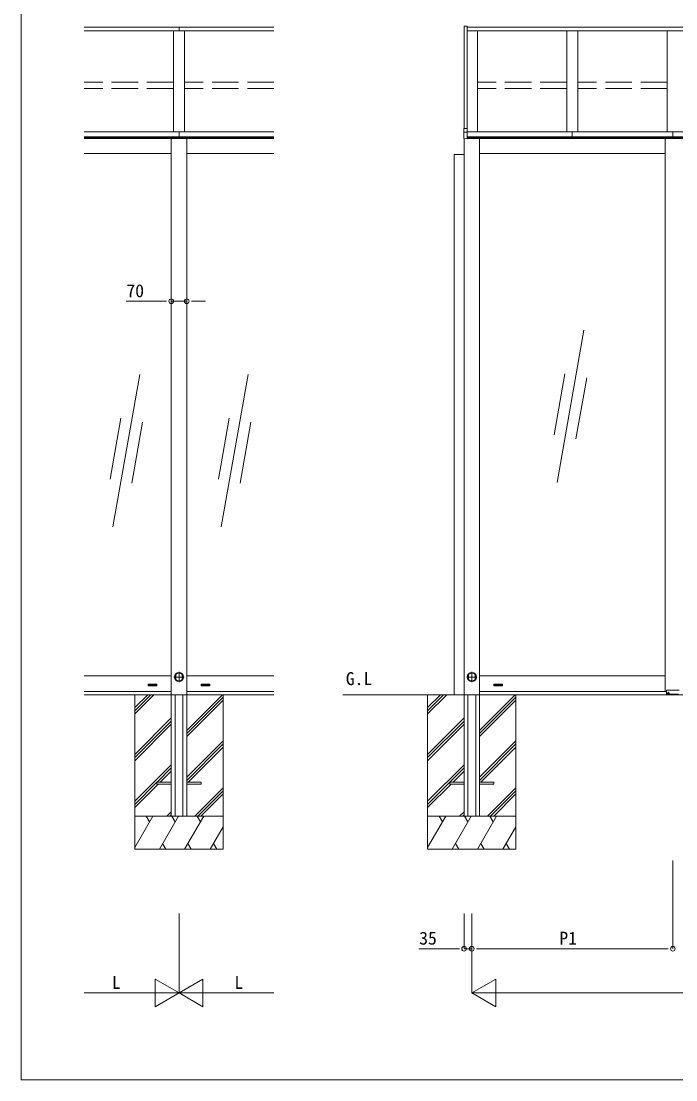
# Model space of a CAD drawing. Units: millimetres, scale not verified. Extents: x -11880 to -792, y -8400 to 9488.
# Drawn here: x -11880 to -8916, y -8400 to -3608 of the extents above; entities that cross this region are included whole.
import ezdxf
from ezdxf.enums import TextEntityAlignment as Align

# ---------------------------------------------------------------- set-up
doc = ezdxf.new("R2010")
doc.units = ezdxf.units.MM
doc.header["$LTSCALE"] = 40
doc.linetypes.add('CHAIN2', pattern=[12, 9, -1, 1, -1])
doc.linetypes.add('DASHED3', pattern=[4, 3, -1])
for name, color, linetype, lineweight in [('0-2_YKK_ZWAK', 7, 'Continuous', 9), ('0-3_YKK_A1', 4, 'Continuous', 9), ('0-4_YKK_D', 6, 'Continuous', 9), ('0-5_YKK_Z1', 7, 'Continuous', 9)]:
    doc.layers.add(name, color=color, linetype=linetype, lineweight=lineweight)
doc.styles.add('ＭＳ ゴシック', font='')
doc.styles.get('ＭＳ ゴシック').set_extended_font_data('MS Gothic')

msp = doc.modelspace()

# ---------------------------------------------------------------- linework, layer by layer
at = {"layer": '0-2_YKK_ZWAK'}
for p, q in [((-11880, -8400), (-11880, 9072)), ((-792, -8400), (-11880, -8400))]:
    msp.add_line(p, q, dxfattribs=at)
at = {"layer": '0-3_YKK_A1'}
for p, q in [((-10735.44, -3635.49), (-11595.44, -3635.49)), ((-11165.44, -3635.49), (-11165.44, -3651.49)), ((-9873.92, -3631.44), (-9861.42, -3631.44)), ((-9873.92, -3631.44), (-9873.92, -4094.24)), ((-9861.42, -3631.44), (-9861.42, -4093.44)), ((-6178.42, -3635.49), (-9861.42, -3635.49)), ((-10735.44, -3651.49), (-11595.44, -3651.49)), ((-11190.44, -3651.49), (-11190.44, -4108.85)), ((-11140.44, -3651.49), (-11140.44, -4108.85)), ((-6178.42, -3651.49), (-9861.42, -3651.49)), ((-9814.92, -3651.49), (-9814.92, -4108.91)), ((-9409.92, -3651.49), (-9409.92, -4108.85)), ((-9359.92, -3651.49), (-9359.92, -4108.85)), ((-8954.92, -3651.49), (-8954.92, -4108.85)), ((-11595.44, -4108.85), (-10735.44, -4108.85)), ((-11165.44, -4108.85), (-11165.44, -4131.73)), ((-9875.42, -4111.19), (-9875.42, -4094.61)), ((-9875.42, -4110.73), (-9860.92, -4110.73)), ((-9875.42, -4139.68), (-9875.42, -4111.19)), ((-9860.92, -4093.41), (-9875.14, -4094.31)), ((-9860.92, -4108.85), (-6178.92, -4108.85)), ((-9384.92, -4108.85), (-9384.92, -4131.73)), ((-8929.92, -4108.85), (-8929.92, -4131.73)), ((-10735.44, -4131.73), (-11595.44, -4131.73)), ((-10735.44, -4135.73), (-11595.44, -4135.73)), ((-10735.44, -4139.73), (-11595.44, -4139.73)), ((-11200.44, -4139.73), (-11200.44, -7206.73)), ((-11137.94, -4131.73), (-11137.94, -4139.73)), ((-11130.44, -4139.73), (-11130.44, -7206.73)), ((-9874.92, -4139.98), (-9874.92, -7206.73)), ((-6178.92, -4131.73), (-9860.92, -4131.73)), ((-6178.92, -4135.73), (-9860.92, -4135.73)), ((-6178.92, -4139.73), (-9860.92, -4139.73)), ((-9804.92, -4139.73), (-9804.92, -7206.73)), ((-8964.92, -4139.73), (-8964.92, -6641.73)), ((-11200.44, -4206.73), (-11595.44, -4206.73)), ((-10735.44, -4206.73), (-11130.44, -4206.73)), ((-8964.92, -4206.73), (-9804.92, -4206.73)), ((-9332.56, -5006.88), (-9454.12, -5696.25)), ((-11342.84, -5207.45), (-11464.4, -5896.81)), ((-10852.84, -5207.45), (-10974.4, -5896.81)), ((-9418.27, -5205.01), (-9466.89, -5480.76)), ((-9319.79, -5222.37), (-9368.41, -5498.12)), ((-11428.55, -5405.57), (-11477.17, -5681.32)), ((-10938.55, -5405.57), (-10987.17, -5681.32)), ((-11330.07, -5422.94), (-11378.69, -5698.68)), ((-10840.07, -5422.94), (-10888.69, -5698.68)), ((-11595.44, -6571.73), (-11200.44, -6571.73)), ((-11304.44, -6616.03), (-11304.44, -6610.23)), ((-11303.44, -6609.23), (-11266.44, -6609.23)), ((-11300.44, -6617.03), (-11300.44, -6611.13)), ((-11300.44, -6611.13), (-11269.44, -6611.13)), ((-11269.49, -6611.43), (-11300.39, -6611.43)), ((-11300.39, -6616.93), (-11300.39, -6611.43)), ((-11284.44, -6609.23), (-11285.44, -6609.23)), ((-11284.44, -6612.53), (-11285.44, -6612.53)), ((-11285.44, -6614.62), (-11285.44, -6612.53)), ((-11284.44, -6614.62), (-11284.44, -6612.53)), ((-11269.49, -6611.43), (-11269.49, -6616.93)), ((-11269.44, -6617.03), (-11269.44, -6611.13)), ((-11265.44, -6610.23), (-11265.44, -6616.03)), ((-11142.44, -6576.73), (-11188.44, -6576.73)), ((-11180.19, -6565.34), (-11180.19, -6588.11)), ((-11150.69, -6588.11), (-11150.69, -6565.34)), ((-11130.44, -6571.73), (-10735.44, -6571.73)), ((-11065.44, -6610.23), (-11065.44, -6616.03)), ((-11027.44, -6609.23), (-11064.44, -6609.23)), ((-11061.44, -6617.03), (-11061.44, -6611.13)), ((-11030.44, -6611.13), (-11061.44, -6611.13)), ((-11061.39, -6611.43), (-11030.49, -6611.43)), ((-11061.39, -6611.43), (-11061.39, -6616.93)), ((-11046.44, -6609.23), (-11045.44, -6609.23)), ((-11046.44, -6612.53), (-11045.44, -6612.53)), ((-11046.44, -6614.62), (-11046.44, -6612.53)), ((-11045.44, -6614.62), (-11045.44, -6612.53)), ((-11030.49, -6616.93), (-11030.49, -6611.43)), ((-11030.44, -6617.03), (-11030.44, -6611.13)), ((-11026.44, -6616.03), (-11026.44, -6610.23)), ((-9816.92, -6576.73), (-9862.92, -6576.73)), ((-9854.67, -6565.34), (-9854.67, -6588.11)), ((-9825.17, -6588.11), (-9825.17, -6565.34)), ((-9804.92, -6571.73), (-8964.92, -6571.73)), ((-9739.92, -6610.23), (-9739.92, -6616.03)), ((-9701.92, -6609.23), (-9738.92, -6609.23)), ((-9735.92, -6617.03), (-9735.92, -6611.13)), ((-9704.92, -6611.13), (-9735.92, -6611.13)), ((-9735.87, -6611.43), (-9704.97, -6611.43)), ((-9735.87, -6611.43), (-9735.87, -6616.93)), ((-9720.92, -6609.23), (-9719.92, -6609.23)), ((-9720.92, -6612.53), (-9719.92, -6612.53)), ((-9720.92, -6614.62), (-9720.92, -6612.53)), ((-9719.92, -6614.62), (-9719.92, -6612.53)), ((-9704.97, -6616.93), (-9704.97, -6611.43)), ((-9704.92, -6617.03), (-9704.92, -6611.13)), ((-9700.92, -6616.03), (-9700.92, -6610.23)), ((-11595.44, -6641.73), (-11200.44, -6641.73)), ((-11300.44, -6617.03), (-11303.44, -6617.03)), ((-11300.39, -6613.77), (-11285.44, -6613.77)), ((-11300.39, -6615.22), (-11269.49, -6615.22)), ((-11269.49, -6616.93), (-11300.39, -6616.93)), ((-11285.44, -6614.62), (-11284.44, -6614.62)), ((-11284.44, -6613.77), (-11269.49, -6613.77)), ((-11266.44, -6617.03), (-11269.44, -6617.03)), ((-11183.44, -6656.73), (-11183.44, -7206.73)), ((-11147.44, -6656.73), (-11147.44, -7206.73)), ((-11130.44, -6641.73), (-10735.44, -6641.73)), ((-11064.44, -6617.03), (-11061.44, -6617.03)), ((-11046.44, -6613.77), (-11061.39, -6613.77)), ((-11030.49, -6615.22), (-11061.39, -6615.22)), ((-11061.39, -6616.93), (-11030.49, -6616.93)), ((-11045.44, -6614.62), (-11046.44, -6614.62)), ((-11030.49, -6613.77), (-11045.44, -6613.77)), ((-11030.44, -6617.03), (-11027.44, -6617.03)), ((-9857.92, -6656.73), (-9857.92, -7206.73)), ((-9821.92, -6656.73), (-9821.92, -7206.73)), ((-9804.92, -6641.73), (-8957.92, -6641.73)), ((-9738.92, -6617.03), (-9735.92, -6617.03)), ((-9720.92, -6613.77), (-9735.87, -6613.77)), ((-9704.97, -6615.22), (-9735.87, -6615.22)), ((-9735.87, -6616.93), (-9704.97, -6616.93)), ((-9719.92, -6614.62), (-9720.92, -6614.62)), ((-9704.97, -6613.77), (-9719.92, -6613.77)), ((-9704.92, -6617.03), (-9701.92, -6617.03)), ((-8957.92, -6636.23), (-8901.92, -6636.23)), ((-8957.92, -6651.93), (-8957.92, -6636.23)), ((-8903.92, -6653.93), (-8955.92, -6653.93)), ((-8951.97, -6648.82), (-8951.15, -6648.82)), ((-8951.97, -6649.64), (-8951.97, -6648.82)), ((-8951.15, -6649.64), (-8951.97, -6649.64)), ((-8950.33, -6647.18), (-8949.51, -6647.18)), ((-8950.33, -6648), (-8950.33, -6647.18)), ((-8950.33, -6651.28), (-8950.33, -6650.46)), ((-8949.51, -6651.28), (-8950.33, -6651.28)), ((-8949.51, -6647.18), (-8949.51, -6648)), ((-8949.51, -6650.46), (-8949.51, -6651.28)), ((-8948.69, -6648.82), (-8947.87, -6648.82)), ((-8947.87, -6649.64), (-8948.69, -6649.64)), ((-8947.87, -6648.82), (-8947.87, -6649.64)), ((-11265.44, -7061.23), (-11265.44, -7052.23)), ((-11265.44, -7052.23), (-11200.44, -7052.23)), ((-11200.44, -7061.23), (-11265.44, -7061.23)), ((-11130.44, -7052.23), (-11065.44, -7052.23)), ((-11065.44, -7061.23), (-11130.44, -7061.23)), ((-11065.44, -7052.23), (-11065.44, -7061.23)), ((-9939.92, -7061.23), (-9939.92, -7052.23)), ((-9939.92, -7052.23), (-9874.92, -7052.23)), ((-9874.92, -7061.23), (-9939.92, -7061.23)), ((-9804.92, -7052.23), (-9739.92, -7052.23)), ((-9739.92, -7061.23), (-9804.92, -7061.23)), ((-9739.92, -7052.23), (-9739.92, -7061.23))]:
    msp.add_line(p, q, dxfattribs=at)
at = {"layer": '0-3_YKK_A1', "linetype": 'DASHED3'}
for p, q in [((-11190.44, -3884.41), (-11595.44, -3884.41)), ((-11190.44, -3913.04), (-11595.44, -3913.04)), ((-10735.44, -3884.41), (-11140.44, -3884.41)), ((-10735.44, -3913.04), (-11140.44, -3913.04)), ((-9409.92, -3884.41), (-9814.92, -3884.41)), ((-9409.92, -3913.04), (-9814.92, -3913.04)), ((-8954.92, -3884.41), (-9359.92, -3884.41)), ((-8954.92, -3913.04), (-9359.92, -3913.04))]:
    msp.add_line(p, q, dxfattribs=at)
at = {"layer": '0-3_YKK_A1', "linetype": 'CHAIN2'}
for p, q in [((-11165.44, -6599.75), (-11165.44, -6553.7)), ((-9839.92, -6599.75), (-9839.92, -6553.7))]:
    msp.add_line(p, q, dxfattribs=at)
at = {"layer": '0-3_YKK_A1'}
for points in [[(-9860.92, -4093.42), (-9860.92, -4110.68), (-9860.92, -4110.98), (-9860.92, -4139.93), (-9860.92, -4140.22), (-9875.13, -4139.98)], [(-9874.92, -4211.73), (-9919.92, -4211.73), (-9919.92, -6656.73)], [(-11177.9, -6590.41), (-11176.58, -6591.48), (-11175.17, -6592.44), (-11172.12, -6593.95), (-11170.5, -6594.49), (-11168.84, -6594.88), (-11165.45, -6595.2), (-11163.74, -6595.12), (-11162.04, -6594.88), (-11158.77, -6593.95), (-11157.21, -6593.26), (-11155.71, -6592.43), (-11152.98, -6590.41)], [(-9852.39, -6590.41), (-9851.07, -6591.48), (-9849.65, -6592.44), (-9846.6, -6593.95), (-9844.99, -6594.49), (-9843.32, -6594.88), (-9839.93, -6595.2), (-9838.23, -6595.12), (-9836.53, -6594.88), (-9833.25, -6593.95), (-9831.69, -6593.26), (-9830.19, -6592.43), (-9827.46, -6590.41)]]:
    msp.add_lwpolyline(points, dxfattribs=at)
for centre, radius in [((-11165.44, -6576.73), 21), ((-11165.44, -6576.73), 20.67), ((-11165.44, -6576.73), 19), ((-9839.92, -6576.73), 21), ((-9839.92, -6576.73), 20.67), ((-9839.92, -6576.73), 19), ((-8949.92, -6649.23), 3.5)]:
    msp.add_circle(centre, radius, dxfattribs=at)
for centre, radius, start, end in [((-9875.12, -4094.61), 0.3, 93.61995, 180), ((-9875.12, -4139.68), 0.3, 180, 269), ((-11165.44, -6576.71), 18.47, 36.99409, 143.00589), ((-9839.92, -6576.71), 18.47, 36.99409, 143.00589), ((-11303.44, -6610.23), 1, 90, 180), ((-11266.44, -6610.23), 1, 0, 90), ((-11165.44, -6576.73), 18.63, 142.33411, 217.66588), ((-11165.44, -6576.73), 18.51, 217.1554, 227.66432), ((-11165.44, -6576.73), 18.51, 227.66432, 312.33566), ((-11165.44, -6576.73), 18.51, 312.33566, 322.84459), ((-11165.44, -6576.73), 18.63, 322.33411, 37.66588), ((-11064.44, -6610.23), 1, 90, 180), ((-11027.44, -6610.23), 1, 0, 90), ((-9839.92, -6576.73), 18.63, 142.33411, 217.66588), ((-9839.92, -6576.73), 18.51, 217.1554, 227.66432), ((-9839.92, -6576.73), 18.51, 227.66432, 312.33566), ((-9839.92, -6576.73), 18.51, 312.33566, 322.84459), ((-9839.92, -6576.73), 18.63, 322.33411, 37.66588), ((-9738.92, -6610.23), 1, 90, 180), ((-9701.92, -6610.23), 1, 0, 90), ((-11303.44, -6616.03), 1, 180, 270), ((-11266.44, -6616.03), 1, 270, 0), ((-11064.44, -6616.03), 1, 180, 270), ((-11027.44, -6616.03), 1, 270, 0), ((-9738.92, -6616.03), 1, 180, 270), ((-9701.92, -6616.03), 1, 270, 0), ((-8955.92, -6651.93), 2, 180, 270), ((-8951.15, -6648), 0.82, 270, 0), ((-8951.15, -6650.46), 0.82, 0, 90), ((-8948.69, -6648), 0.82, 180, 270), ((-8948.69, -6650.46), 0.82, 90, 180)]:
    msp.add_arc(centre, radius, start, end, dxfattribs=at)
at = {"layer": '0-4_YKK_D'}
for p, q in [((-11242.94, -4876.22), (-11404.37, -4876.22)), ((-11221.69, -4876.22), (-11242.94, -4876.22)), ((-11130.44, -4876.22), (-11200.44, -4876.22)), ((-11109.19, -4876.22), (-11087.94, -4876.22)), ((-11087.94, -4876.22), (-11045.44, -4876.22)), ((-8929.92, -7406.72), (-8929.92, -7807.72)), ((-8929.92, -7406.72), (-8929.92, -7807.72)), ((-11165.44, -7646.72), (-11165.44, -8007.72)), ((-11165.44, -7646.72), (-11165.44, -8007.72)), ((-9874.92, -7646.72), (-9874.92, -7807.72)), ((-9839.92, -7646.72), (-9839.92, -7807.72)), ((-9839.92, -7646.72), (-9839.92, -8007.72)), ((-9917.42, -7806.72), (-10079.26, -7806.72)), ((-9896.17, -7806.72), (-9917.42, -7806.72)), ((-9839.92, -7806.72), (-9874.92, -7806.72)), ((-9818.67, -7806.72), (-9797.42, -7806.72)), ((-9797.42, -7806.72), (-9754.92, -7806.72)), ((-8951.17, -7806.72), (-8972.42, -7806.72)), ((-11273.69, -7944.22), (-11273.69, -8069.22)), ((-11165.44, -8006.72), (-11273.69, -7944.22)), ((-11165.44, -8006.72), (-11057.19, -7944.22)), ((-11057.19, -8069.22), (-11057.19, -7944.22)), ((-9839.92, -8006.72), (-9731.67, -7944.22)), ((-9731.67, -8069.22), (-9731.67, -7944.22)), ((-11290.44, -8006.72), (-11595.44, -8006.72)), ((-11165.44, -8006.72), (-11381.95, -8006.72)), ((-11165.44, -8006.72), (-11273.69, -8069.22)), ((-11165.44, -8006.72), (-10948.93, -8006.72)), ((-11165.44, -8006.72), (-11057.19, -8069.22)), ((-11040.44, -8006.72), (-10735.44, -8006.72)), ((-9839.92, -8006.72), (-9623.42, -8006.72)), ((-9839.92, -8006.72), (-9731.67, -8069.22)), ((-9714.92, -8006.72), (-6324.92, -8006.72))]:
    msp.add_line(p, q, dxfattribs=at)
msp.add_lwpolyline([(-9818.67, -7806.72), (-9797.42, -7806.72), (-8972.42, -7806.72)], dxfattribs=at)
for centre, start, end in [((-11200.44, -4876.22), 0, 180), ((-11200.44, -4876.22), 180, 0), ((-11130.44, -4876.22), 0, 180), ((-11130.44, -4876.22), 180, 0), ((-9874.92, -7806.72), 0, 180), ((-9874.92, -7806.72), 180, 0), ((-9839.92, -7806.72), 0, 180), ((-9839.92, -7806.72), 0, 180), ((-9839.92, -7806.72), 180, 0), ((-9839.92, -7806.72), 180, 0), ((-8929.92, -7806.72), 0, 180), ((-8929.92, -7806.72), 0, 180), ((-8929.92, -7806.72), 180, 0), ((-8929.92, -7806.72), 180, 0)]:
    msp.add_arc(centre, 10.62, start, end, dxfattribs=at)
at = {"layer": '0-5_YKK_Z1'}
for p, q in [((-11595.44, -6656.73), (-10735.44, -6656.73)), ((-11365.44, -6656.73), (-11365.44, -7356.72)), ((-11365.44, -6743.27), (-11278.89, -6656.73)), ((-11365.44, -6729.13), (-11293.04, -6656.73)), ((-11365.44, -6714.99), (-11307.18, -6656.73)), ((-11130.44, -6818.35), (-10968.81, -6656.73)), ((-10965.44, -6656.73), (-10965.44, -7356.72)), ((-1421.87, -6656.73), (-10424.56, -6656.73)), ((-10039.92, -6656.73), (-10039.92, -7356.72)), ((-10039.92, -6743.27), (-9953.38, -6656.73)), ((-10039.92, -6729.13), (-9967.52, -6656.73)), ((-10039.92, -6714.99), (-9981.66, -6656.73)), ((-9804.92, -6818.35), (-9643.29, -6656.73)), ((-9639.92, -6656.73), (-9639.92, -7356.72)), ((-11130.44, -6832.49), (-10965.44, -6667.49)), ((-11130.44, -6846.63), (-10965.44, -6681.63)), ((-9804.92, -6832.49), (-9639.92, -6667.49)), ((-9804.92, -6846.63), (-9639.92, -6681.63)), ((-11365.44, -6927.12), (-11200.44, -6762.12)), ((-11365.44, -6941.26), (-11200.44, -6776.26)), ((-11365.44, -6955.4), (-11200.44, -6790.4)), ((-10039.92, -6927.12), (-9874.92, -6762.12)), ((-10039.92, -6941.26), (-9874.92, -6776.26)), ((-10039.92, -6955.4), (-9874.92, -6790.4)), ((-11130.44, -7030.48), (-10965.44, -6865.48)), ((-11130.44, -7044.62), (-10965.44, -6879.63)), ((-11123.9, -7052.23), (-10965.44, -6893.77)), ((-9804.92, -7030.48), (-9639.92, -6865.48)), ((-9804.92, -7044.62), (-9639.92, -6879.63)), ((-9798.38, -7052.23), (-9639.92, -6893.77)), ((-11365.44, -7139.25), (-11200.44, -6974.25)), ((-11264.27, -7052.23), (-11200.44, -6988.39)), ((-10039.92, -7139.25), (-9874.92, -6974.25)), ((-9938.76, -7052.23), (-9874.92, -6988.39)), ((-11250.13, -7052.23), (-11200.44, -7002.53)), ((-9924.61, -7052.23), (-9874.92, -7002.53)), ((-11365.44, -7153.39), (-11265.44, -7053.39)), ((-11365.44, -7167.53), (-11259.13, -7061.23)), ((-11094.55, -7206.73), (-10965.44, -7077.61)), ((-11080.41, -7206.73), (-10965.44, -7091.76)), ((-10039.92, -7153.39), (-9939.92, -7053.39)), ((-10039.92, -7167.53), (-9933.61, -7061.23)), ((-9769.03, -7206.73), (-9639.92, -7077.61)), ((-9754.89, -7206.73), (-9639.92, -7091.76)), ((-11066.27, -7206.73), (-10965.44, -7105.9)), ((-9740.75, -7206.73), (-9639.92, -7105.9)), ((-11220.78, -7206.73), (-11200.44, -7186.38)), ((-9895.27, -7206.73), (-9874.92, -7186.38)), ((-11365.44, -7348.82), (-11283.4, -7206.73)), ((-10965.44, -7206.73), (-11365.44, -7206.73)), ((-11298.4, -7232.71), (-11313.4, -7206.72)), ((-11254.53, -7356.72), (-11167.93, -7206.73)), ((-11206.64, -7206.73), (-11200.44, -7200.52)), ((-11182.93, -7232.71), (-11197.93, -7206.72)), ((-11139.96, -7356.72), (-11053.36, -7206.73)), ((-11068.36, -7232.71), (-11083.36, -7206.72)), ((-10039.92, -7348.82), (-9957.88, -7206.73)), ((-9639.92, -7206.73), (-10039.92, -7206.73)), ((-9972.88, -7232.71), (-9987.88, -7206.72)), ((-9929.02, -7356.72), (-9842.41, -7206.73)), ((-9881.12, -7206.73), (-9874.92, -7200.52)), ((-9857.41, -7232.71), (-9872.41, -7206.72)), ((-9814.44, -7356.72), (-9727.84, -7206.73)), ((-9742.84, -7232.71), (-9757.84, -7206.72)), ((-11024.49, -7356.72), (-10965.44, -7254.44)), ((-9698.97, -7356.72), (-9639.92, -7254.44)), ((-11239.53, -7330.74), (-11224.53, -7356.72)), ((-11124.96, -7330.75), (-11109.97, -7356.72)), ((-11009.49, -7330.75), (-10994.5, -7356.72)), ((-9914.02, -7330.74), (-9899.02, -7356.72)), ((-9799.45, -7330.75), (-9784.45, -7356.72)), ((-9683.98, -7330.75), (-9668.98, -7356.72)), ((-11365.44, -7356.72), (-10965.44, -7356.72)), ((-10039.92, -7356.72), (-9639.92, -7356.72))]:
    msp.add_line(p, q, dxfattribs=at)

# ---------------------------------------------------------------- texts
at = {"layer": '0-4_YKK_D', "color": 4, "style": 'ＭＳ ゴシック'}
for s, p in [('70', (-11403.57, -4875.42)), ('35', (-10078.26, -7805.72)), ('P1', (-9443.59, -7805.72)), ('L', (-11469.61, -8005.92)), ('L', (-10914.61, -8005.92))]:
    msp.add_text(s, height=58.65, dxfattribs=at).set_placement(p, align=Align.BOTTOM_LEFT)
at = {"layer": '0-5_YKK_Z1', "color": 4, "style": 'ＭＳ ゴシック'}
msp.add_text('G.L', height=58.65, dxfattribs=at).set_placement((-10410.2, -6630.94), align=Align.BOTTOM_LEFT)

doc.saveas('drawing.dxf')
